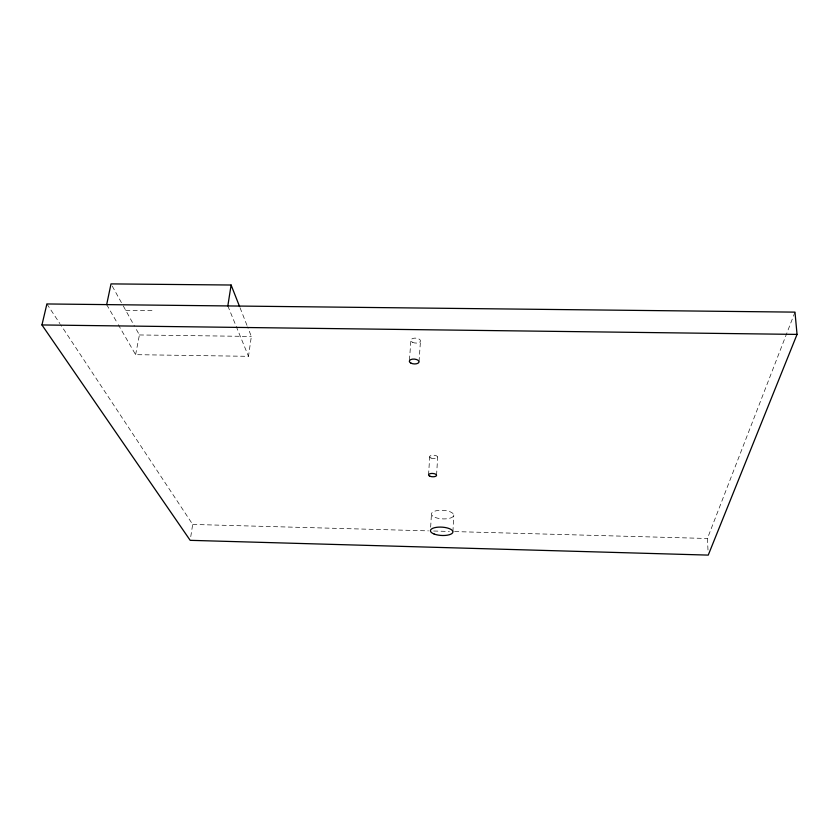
<?xml version="1.0" encoding="UTF-8"?>
<svg xmlns="http://www.w3.org/2000/svg" width="839" height="839" viewBox="0 0 839 839"><rect width="100%" height="100%" fill="white"/><g stroke="black" fill="none" stroke-linecap="round" stroke-linejoin="round"><path stroke-width="0.63" stroke-dasharray="4.2 3.15" d="M452.913 531.643L453.784 514.926M436.574 475.199L437.664 457.014M430.648 527.175L431.435 514.338M428.551 475.021L429.694 456.836M419.028 361.599L420.496 340.676M409.442 360.141L410.9 340.54M118.247 324.63L135.614 354.666L248.491 356.323L251.343 336.439L247.578 326.874M190.757 536.666L192.676 524.438L60.618 324.693M135.614 354.666L139.41 334.96L135.058 327.126M707.99 549.996L707.413 538.491L794.973 312.129M125.724 310.346L154.502 310.671M139.41 334.96L251.343 336.439M192.676 524.438L428.435 530.867M433.669 531.014L449.389 531.444M454.633 531.59L707.413 538.491M46.9 303.959L59.894 323.602M106.668 304.609L117.607 323.518M112.237 286.099L122.651 304.83M123.27 305.941L134.429 326.014M227.83 305.931L248.491 356.323M240.048 307.735L247.106 325.679M435.105 517.411A11.211 4.289 3.3 0 0 453.553 516.027A11.211 4.289 3.3 0 0 439.154 510.343A11.211 4.289 3.3 0 0 435.105 517.411M431.047 458.063A3.996 1.699 3.5 0 0 437.591 457.454A3.996 1.699 3.5 0 0 432.4 455.241A3.996 1.699 3.5 0 0 431.047 458.063M412.568 342.312A4.824 2.475 4.3 0 0 420.423 341.316A4.824 2.475 4.3 0 0 414.099 338.169A4.824 2.475 4.3 0 0 412.568 342.312"/><path stroke-width="1.26" d="M227.83 305.931L231.103 285.019L111.01 283.897L106.668 304.609M41.95 324.955L46.9 303.959L794.973 312.129L797.05 334.404L708.242 555.103L190.18 540.337L41.95 324.955L797.05 334.404M231.103 285.019L239.576 306.539M429.904 476.216A4.027 1.657 3.5 0 0 436.5 475.629A4.027 1.657 3.5 0 0 431.277 473.469A4.027 1.657 3.5 0 0 429.904 476.216M411.026 363.182A4.866 2.423 4.2 0 0 418.955 362.217A4.866 2.423 4.2 0 0 412.568 359.134A4.866 2.423 4.2 0 0 411.026 363.182M434.12 534.024A11.285 4.174 3.3 0 0 452.682 532.713A11.285 4.174 3.3 0 0 438.178 527.154A11.285 4.174 3.3 0 0 434.12 534.024"/></g></svg>
